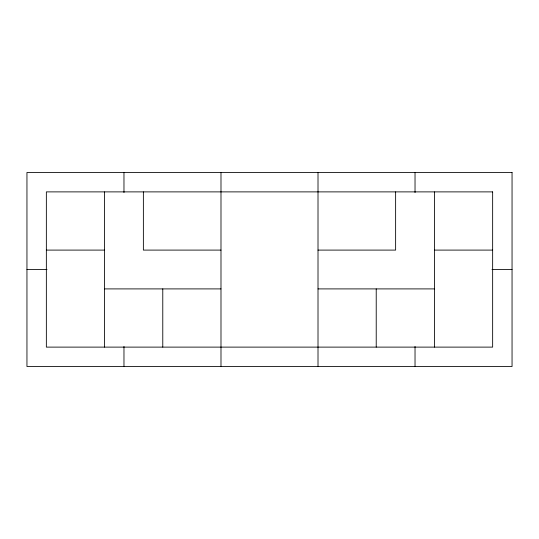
<?xml version="1.0" encoding="UTF-8"?>
<svg xmlns="http://www.w3.org/2000/svg" width="539" height="539" viewBox="0 0 539 539"><rect width="100%" height="100%" fill="white"/><g stroke="black" fill="none" stroke-linecap="round" stroke-linejoin="round"><path stroke-width="0.81" d="M46.354 250.096L104.566 250.096M220.99 250.096L143.374 250.096L143.374 191.884M318.01 250.096L395.626 250.096L395.626 191.884M434.434 250.096L492.646 250.096M26.95 269.5L47.021 269.5M491.979 269.5L512.05 269.5M104.566 288.904L220.99 288.904M318.01 288.904L434.434 288.904M434.434 191.884L434.434 347.116M415.03 172.48L415.03 192.551M415.03 346.449L415.03 366.52M376.222 288.904L376.222 347.116M318.01 172.48L318.01 366.52M220.99 172.48L220.99 366.52M162.778 288.904L162.778 347.116M123.97 172.48L123.97 192.551M123.97 346.449L123.97 366.52M104.566 191.884L104.566 347.116M512.05 172.48L26.95 172.48L26.95 366.52L512.05 366.52L512.05 172.48M492.646 191.884L46.354 191.884L46.354 347.116L492.646 347.116L492.646 191.884"/></g></svg>
